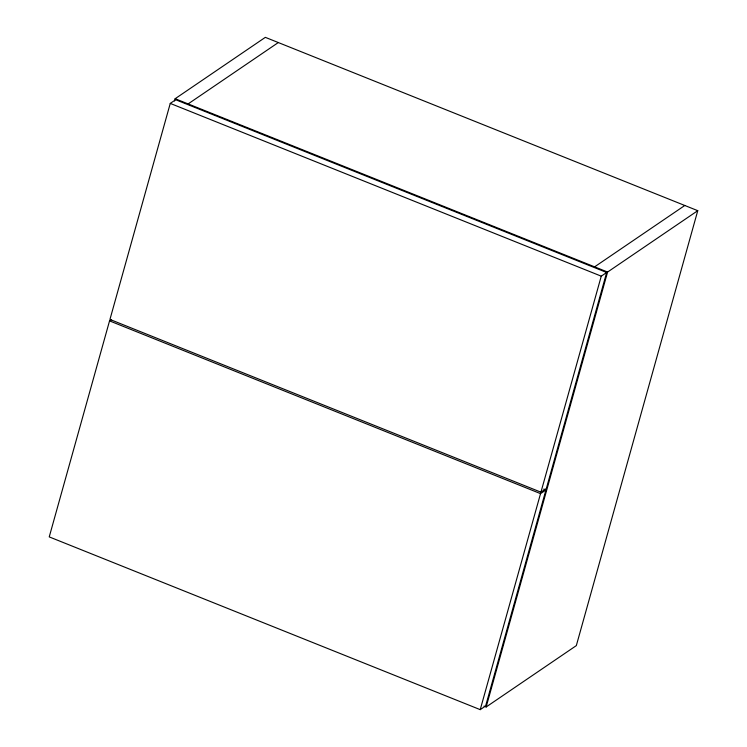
<?xml version="1.0" encoding="UTF-8"?>
<svg xmlns="http://www.w3.org/2000/svg" width="747" height="747" viewBox="0 0 747 747"><rect width="100%" height="100%" fill="white"/><g stroke="black" fill="none" stroke-linecap="round" stroke-linejoin="round"><path stroke-width="1.12" d="M111.35 319.651L109.548 320.883L49.237 536.897L480.228 709.65L485.634 705.971L545.945 489.948L543.779 489.08M170.26 103.413L109.949 319.436L540.94 492.18L546.356 488.501L606.667 272.487L175.676 99.734L170.26 103.413L601.26 276.166L606.667 272.487M174.527 100.966L175.153 98.716L265.334 37.35L697.763 210.682L576.329 645.613L486.157 706.979L483.991 706.111M480.228 709.65L540.539 493.636L545.945 489.948M540.94 492.18L601.26 276.166M486.157 706.979L607.591 272.048L697.763 210.682M188.132 103.917L278.304 42.551M594.612 266.847L684.794 205.481M175.153 98.716L607.591 272.048M109.548 320.883L540.539 493.636"/></g></svg>
